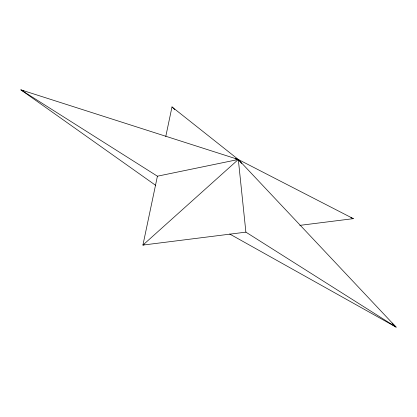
<?xml version="1.0" encoding="UTF-8"?>
<svg xmlns="http://www.w3.org/2000/svg" width="417" height="417" viewBox="0 0 417 417"><rect width="100%" height="100%" fill="white"/><g stroke="black" fill="none" stroke-linecap="round" stroke-linejoin="round"><path stroke-width="0.63" d="M299.823 225.373L353.34 218.654L238.321 159.492L157.417 176.198L142.927 245.076L245.889 232.144L396.15 327.168L238.321 159.492L171.997 106.924L165.778 136.468M241.636 163.506L238.321 159.492L142.927 245.076L144.126 244.576M235.146 158.887L238.321 159.492L245.889 232.144M238.321 159.492L20.85 89.832L155.786 185.44M23.884 91.005L20.85 89.832L157.417 176.198M350.916 217.71L353.34 218.654M229.689 234L396.15 327.168L391.985 323.076M171.997 106.924L174.786 109.661"/></g></svg>
